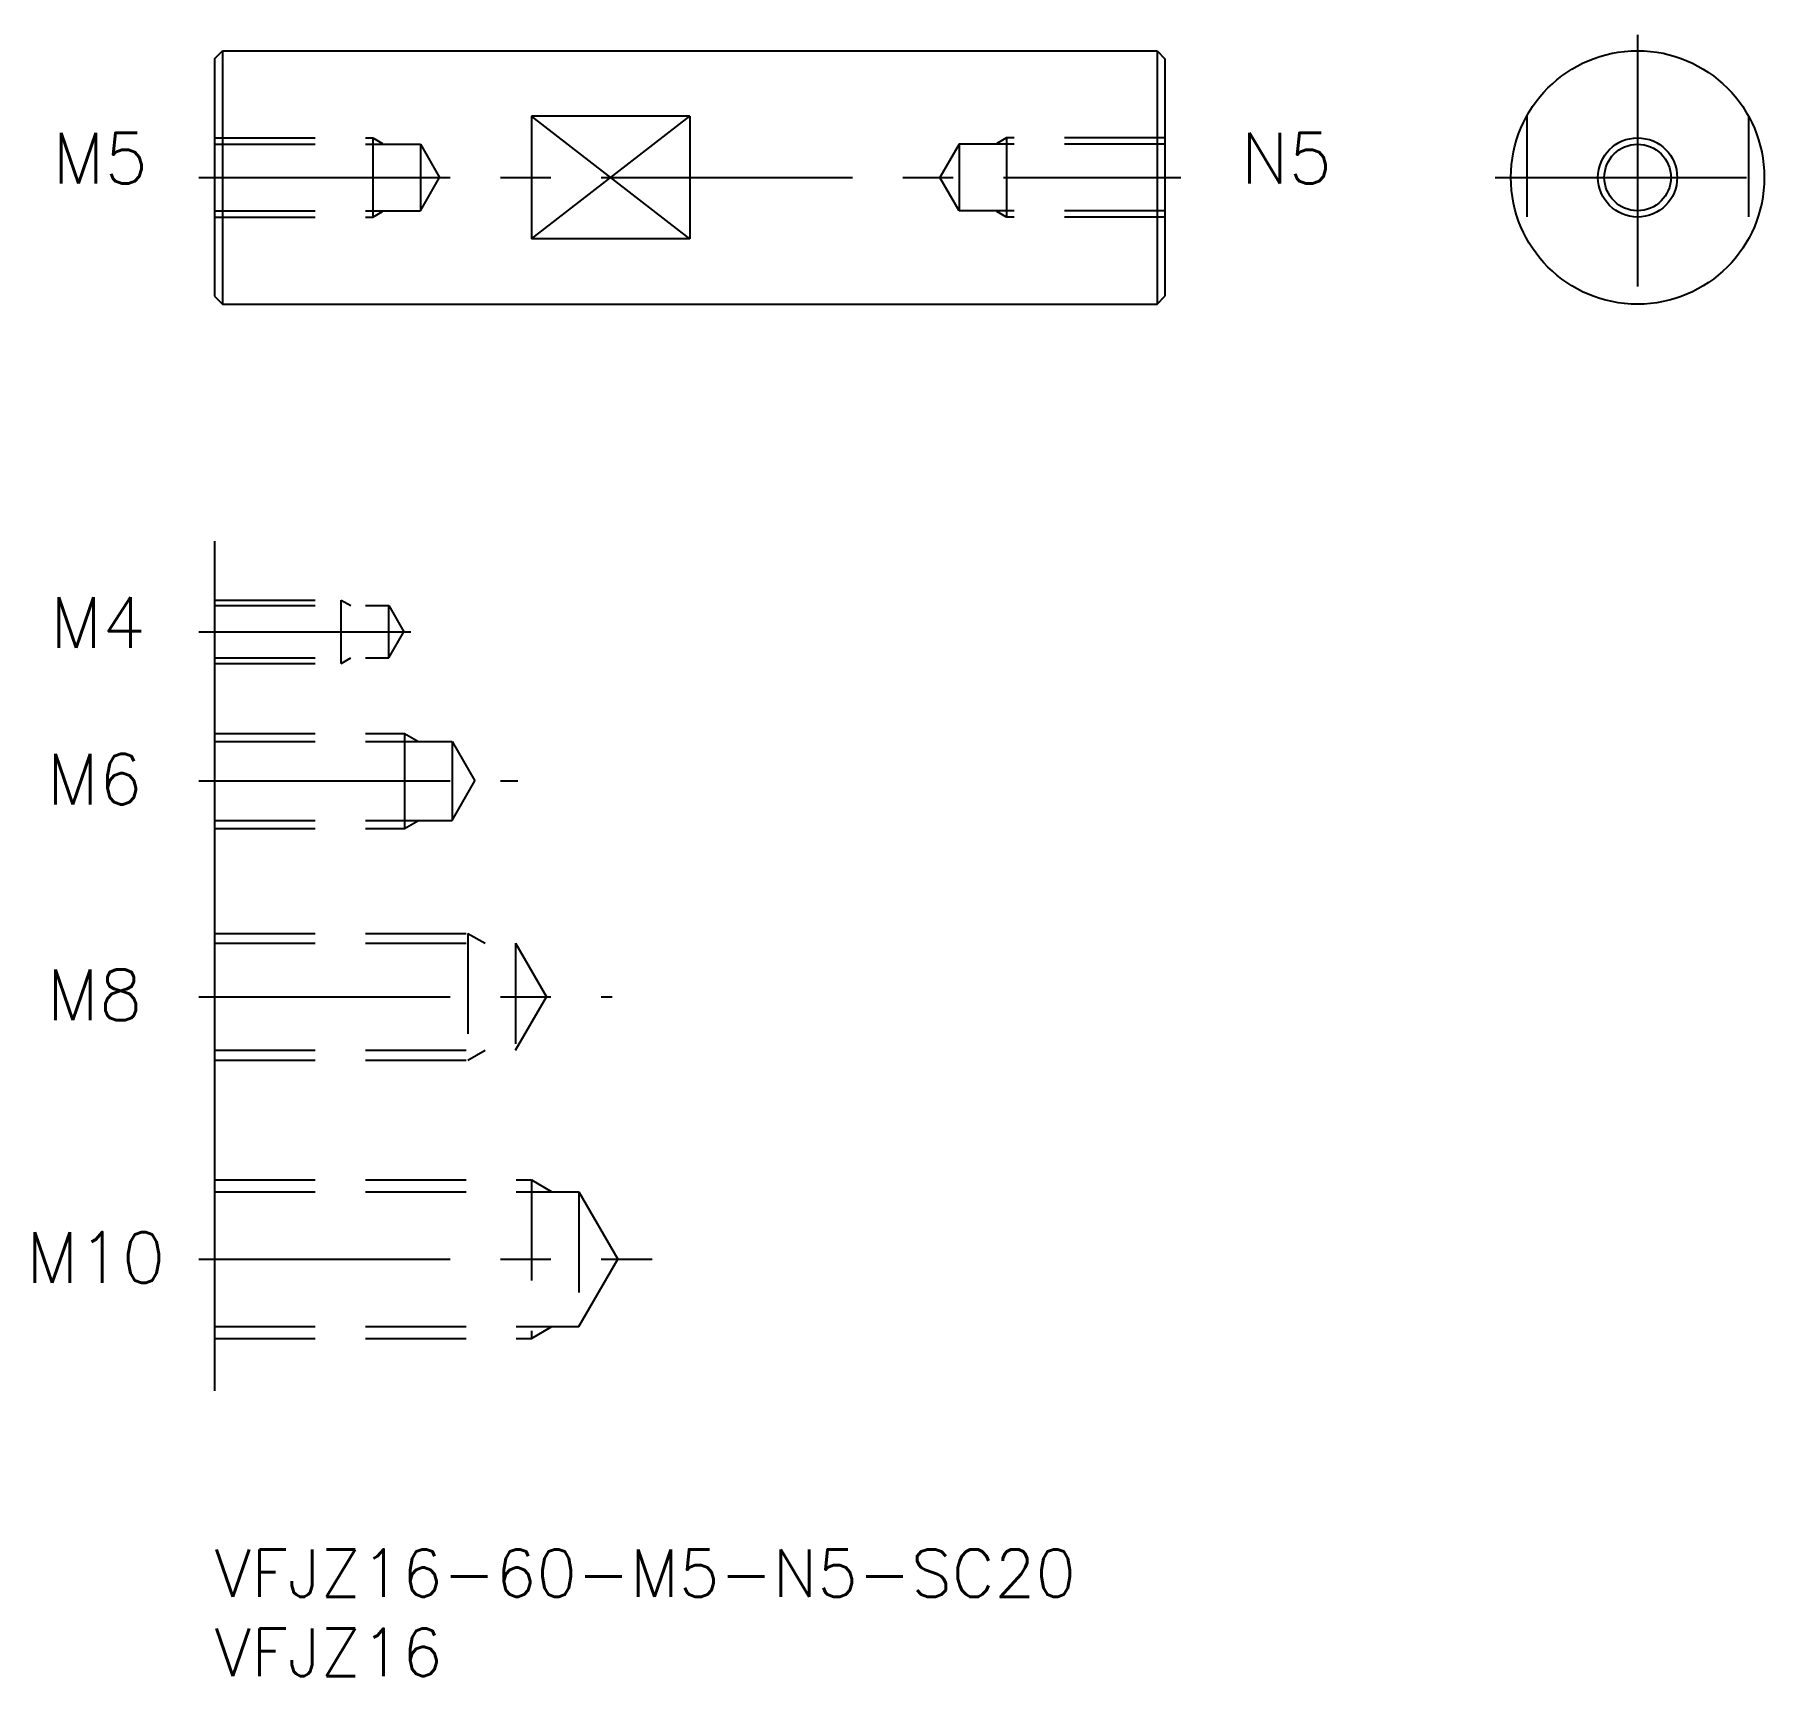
# Model space of a CAD drawing. Extents: x -11 to 99, y -8 to 96.
import ezdxf

# ---------------------------------------------------------------- set-up
doc = ezdxf.new("R2010")
doc.units = 0
doc.header["$LTSCALE"] = 0.5
doc.linetypes.add('CENTER', pattern=[50.8, 31.75, -6.35, 6.35, -6.35])
doc.linetypes.add('DASHED', pattern=[19.05, 12.7, -6.35])
for name, color, linetype in [('MSM_CENTER', 1, 'CENTER'), ('MSM_CONTINUOUS', 7, 'CONTINUOUS'), ('MSM_DASHED', 4, 'DASHED'), ('MSM_NARROW', 5, 'CONTINUOUS'), ('MSM_PART_NUMBER', 7, 'CONTINUOUS')]:
    doc.layers.add(name, color=color, linetype=linetype)
doc.styles.get("Standard").update_dxf_attribs({"font": 'txt.shx', "height": 3, "bigfont": 'bigfont.shx'})

# ---------------------------------------------------------------- blocks, each defined once
blk = doc.blocks.new('*U4')
at = {"layer": 'MSM_PART_NUMBER'}
blk.add_text('VFJZ16-60-M5-N5-SC20', height=3, dxfattribs=at).set_placement((0, -3))
blk = doc.blocks.new('*U5')
at = {"layer": 'MSM_PART_NUMBER'}
blk.add_text('VFJZ16', height=3, dxfattribs=at).set_placement((0, -8))

msp = doc.modelspace()

# ---------------------------------------------------------------- linework, layer by layer
at = {"layer": 'MSM_CENTER'}
for p, q in [((89.84, 95.61), (89.84, 77.61)), ((-1, 86.61), (61, 86.61)), ((80.84, 86.61), (98.84, 86.61)), ((-1, 57.93), (12.39, 57.93)), ((-1, 48.51), (19.15, 48.51)), ((-1, 34.89), (25.11, 34.89)), ((-1, 18.32), (27.62, 18.32))]:
    msp.add_line(p, q, dxfattribs=at)
at = {"layer": 'MSM_CONTINUOUS'}
for p, q in [((0, 94.11), (0.5, 94.61)), ((0, 94.11), (0, 79.11)), ((0.5, 94.61), (59.5, 94.61)), ((0.5, 94.61), (0.5, 78.61)), ((59.5, 94.61), (59.5, 78.61)), ((59.5, 94.61), (60, 94.11)), ((60, 94.11), (60, 79.11)), ((20, 90.48), (20, 82.74)), ((30, 90.48), (20, 90.48)), ((30, 90.48), (30, 82.74)), ((30, 82.74), (20, 82.74)), ((0, 79.11), (0.5, 78.61)), ((0.5, 78.61), (59.5, 78.61)), ((59.5, 78.61), (60, 79.11)), ((0, 63.65), (0, 10))]:
    msp.add_line(p, q, dxfattribs=at)
for radius in [8, 2.1]:
    msp.add_circle((89.84, 86.61), radius, dxfattribs=at)
at = {"layer": 'MSM_DASHED'}
for p, q in [((82.84, 90.48), (82.84, 82.74)), ((96.84, 90.48), (96.84, 82.74)), ((0, 89.11), (10, 89.11)), ((0, 88.71), (13, 88.71)), ((10, 89.11), (10, 84.11)), ((10, 89.11), (10.61, 88.76)), ((13, 88.71), (14.21, 86.61)), ((13, 88.71), (13, 84.51)), ((47, 88.71), (45.79, 86.61)), ((60, 88.71), (47, 88.71)), ((47, 88.71), (47, 84.51)), ((50, 89.11), (49.39, 88.76)), ((60, 89.11), (50, 89.11)), ((50, 89.11), (50, 84.11)), ((13, 84.51), (14.21, 86.61)), ((47, 84.51), (45.79, 86.61)), ((0, 84.51), (13, 84.51)), ((0, 84.11), (10, 84.11)), ((10, 84.11), (10.61, 84.46)), ((60, 84.51), (47, 84.51)), ((50, 84.11), (49.39, 84.46)), ((60, 84.11), (50, 84.11)), ((0, 59.93), (8, 59.93)), ((0, 59.58), (11, 59.58)), ((8, 55.93), (8, 59.93)), ((8, 59.93), (8.61, 59.58)), ((11, 59.58), (11.95, 57.93)), ((11, 56.28), (11, 59.58)), ((11, 56.28), (11.95, 57.93)), ((0, 56.28), (11, 56.28)), ((8, 55.93), (8.61, 56.28)), ((0, 55.93), (8, 55.93)), ((0, 51.51), (12, 51.51)), ((0, 51.01), (15, 51.01)), ((12, 51.51), (12, 45.51)), ((12, 51.51), (12.87, 51.01)), ((15, 51.01), (15, 46.01)), ((15, 51.01), (16.44, 48.51)), ((15, 46.01), (16.44, 48.51)), ((0, 46.01), (15, 46.01)), ((0, 45.51), (12, 45.51)), ((12, 45.51), (12.87, 46.01)), ((0, 38.89), (16, 38.89)), ((16, 38.89), (16, 30.89)), ((16, 38.89), (17.08, 38.27)), ((0, 38.27), (19, 38.27)), ((19, 38.27), (19, 31.52)), ((19, 38.27), (20.95, 34.89)), ((19, 31.52), (20.95, 34.89)), ((0, 31.52), (19, 31.52)), ((0, 30.89), (16, 30.89)), ((16, 30.89), (17.08, 31.52)), ((0, 23.32), (20, 23.32)), ((20, 23.32), (20, 13.32)), ((20, 23.32), (21.3, 22.57)), ((0, 22.57), (23, 22.57)), ((23, 22.57), (25.45, 18.32)), ((23, 22.57), (23, 14.07)), ((23, 14.07), (25.45, 18.32)), ((0, 14.07), (23, 14.07)), ((0, 13.32), (20, 13.32)), ((20, 13.32), (21.3, 14.07))]:
    msp.add_line(p, q, dxfattribs=at)
at = {"layer": 'MSM_NARROW'}
for p, q in [((20, 82.74), (30, 90.48)), ((30, 82.74), (20, 90.48))]:
    msp.add_line(p, q, dxfattribs=at)
msp.add_circle((89.84, 86.61), 2.5, dxfattribs=at)

# ---------------------------------------------------------------- block references
at = {"layer": 'MSM_CONTINUOUS'}
for name in ['*U4', '*U5']:
    msp.add_blockref(name, (0, 0), dxfattribs=at)

# ---------------------------------------------------------------- texts
for s, p in [('M5', (-10.24, 86.22)), ('N5', (64.79, 86.22)), ('M4', (-10.39, 56.91)), ('M6', (-10.59, 47.02)), ('M8', (-10.59, 33.4)), ('M10', (-11.89, 16.83))]:
    msp.add_text(s, height=3.2, dxfattribs=at).set_placement(p)

doc.saveas('drawing.dxf')
